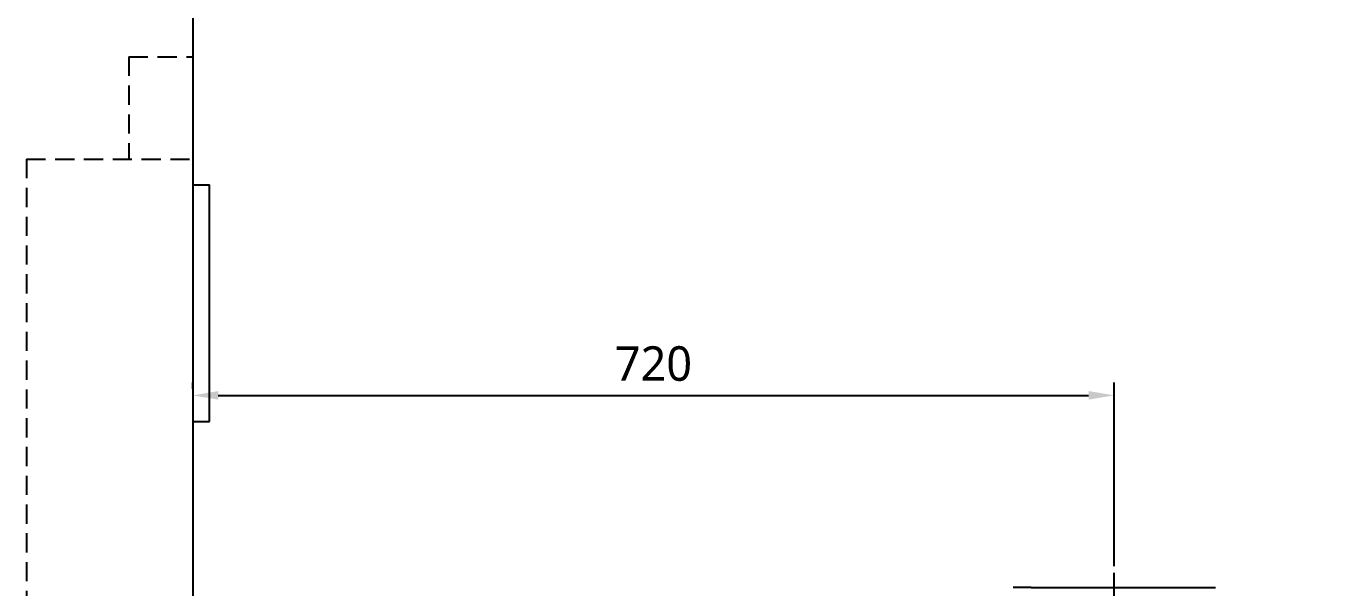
# Model space of a CAD drawing. Extents: x -37 to 6627, y -242 to 2286.
# Drawn here: x 30 to 1060, y 672 to 1111 of the extents above; entities that cross this region are included whole.
import ezdxf

# ---------------------------------------------------------------- set-up
doc = ezdxf.new("R2010")
doc.units = 0
doc.header["$LTSCALE"] = 20
doc.header["$MEASUREMENT"] = 0
doc.linetypes.add('HIDDEN', pattern=[0.375, 0.25, -0.125])
doc.layers.get('DEFPOINTS').update_dxf_attribs({"linetype": 'CONTINUOUS'})
for name, color, linetype in [('1', 1, 'CONTINUOUS'), ('3', 3, 'CONTINUOUS'), ('4', 4, 'CONTINUOUS'), ('6', 6, 'CONTINUOUS')]:
    doc.layers.add(name, color=color, linetype=linetype)
doc.styles.get("Standard").update_dxf_attribs({"font": 'NanumGothic.ttf'})
doc.dimstyles.get("Standard").update_dxf_attribs({"dimtxt": 2.5, "dimasz": 2, "dimexe": 2, "dimexo": 1, "dimgap": 1.5, "dimtad": 1, "dimdec": 0, "dimlfac": 10, "dimrnd": 0.5, "dimzin": 0, "dimdsep": 46, "dimtxsty": 'Standard', "dimcen": 0, "dimclrt": 2, "dimadec": 0, "dimazin": 0, "dimtfac": 1, "dimtdec": 0, "dimtmove": 0, "dimatfit": 3, "dimfxl": 0, "dimtolj": 1, "dimtzin": 0, "dimarcsym": 0})

# ---------------------------------------------------------------- blocks, each defined once
blk = doc.blocks.new('*D8')
at = {"layer": '1', "color": 3, "lineweight": -2}
for p, q in [((159.6, 827.1), (159.6, 832.1)), ((879.6, 688.5), (879.6, 832.1)), ((179.6, 822.1), (859.6, 822.1))]:
    blk.add_line(p, q, dxfattribs=at)
at = {"layer": '1', "color": 3}
for points in [[(179.6, 825.5), (179.6, 818.8), (159.6, 822.1)], [(859.6, 825.5), (859.6, 818.8), (879.6, 822.1)]]:
    blk.add_solid(points, dxfattribs=at)
at = {"layer": 'DEFPOINTS', "color": 0}
for p in [(159.6, 822.1), (879.6, 822.1), (879.6, 683.5)]:
    blk.add_point(p, dxfattribs=at)
at = {"layer": '1', "color": 2, "insert": (519.6, 846.8), "char_height": 27, "attachment_point": 5}
blk.add_mtext('\\A1;720', dxfattribs=at)

msp = doc.modelspace()

# ---------------------------------------------------------------- linework, layer by layer
at = {"layer": '1'}
msp.add_line((879.62138, 550.72717), (879.62138, 683.48583), dxfattribs=at)
at = {"layer": '3', "linetype": 'HIDDEN', "ltscale": 3}
for p, q in [((109.62138, 1086.80157), (109.62138, 1006.80157)), ((109.62138, 1086.80157), (159.62138, 1086.80157)), ((29.62138, 1006.80157), (159.62138, 1006.80157)), ((29.62138, 1006.80157), (29.62138, 572.80157))]:
    msp.add_line(p, q, dxfattribs=at)
at = {"layer": '3'}
for p, q in [((159.62138, 1086.80157), (159.62138, -93.19843)), ((159.62138, 986.80157), (172.62138, 986.80157)), ((172.62138, 801.80157), (172.62138, 986.80157)), ((159.62138, 801.80157), (172.62138, 801.80157))]:
    msp.add_line(p, q, dxfattribs=at)
at = {"layer": '4'}
for p, q in [((814.62138, 671.80157), (800.62138, 671.80157)), ((814.62138, 671.80157), (944.62138, 671.80157)), ((944.62138, 671.80157), (958.62138, 671.80157))]:
    msp.add_line(p, q, dxfattribs=at)
at = {"layer": '6'}
msp.add_lwpolyline([(1159.62138, 2030.80157), (159.62138, 2030.80157), (159.62138, -93.19843), (2041.97527, -93.19843), (2041.97527, 931.80157)], dxfattribs=at)

# ---------------------------------------------------------------- dimensions: what is measured, and where the dimension line sits
at = {"layer": '1'}
dim = msp.add_linear_dim(base=(879.62138, 822.13744), p1=(159.62138, 822.13744), p2=(879.62138, 683.48583), dimstyle='Standard', override={"dimtxt": 27, "dimasz": 20, "dimexe": 10, "dimexo": 5, "dimgap": 10, "dimdec": 4, "dimlfac": 1, "dimzin": 8, "dimclrd": 3, "dimclre": 3, "dimtdec": 4, "dimarcsym": 1}, dxfattribs=at)
dim.commit()
dim.dimension.update_dxf_attribs({"geometry": '*D8', "text_midpoint": (519.62138, 846.77692)})

doc.saveas('drawing.dxf')
